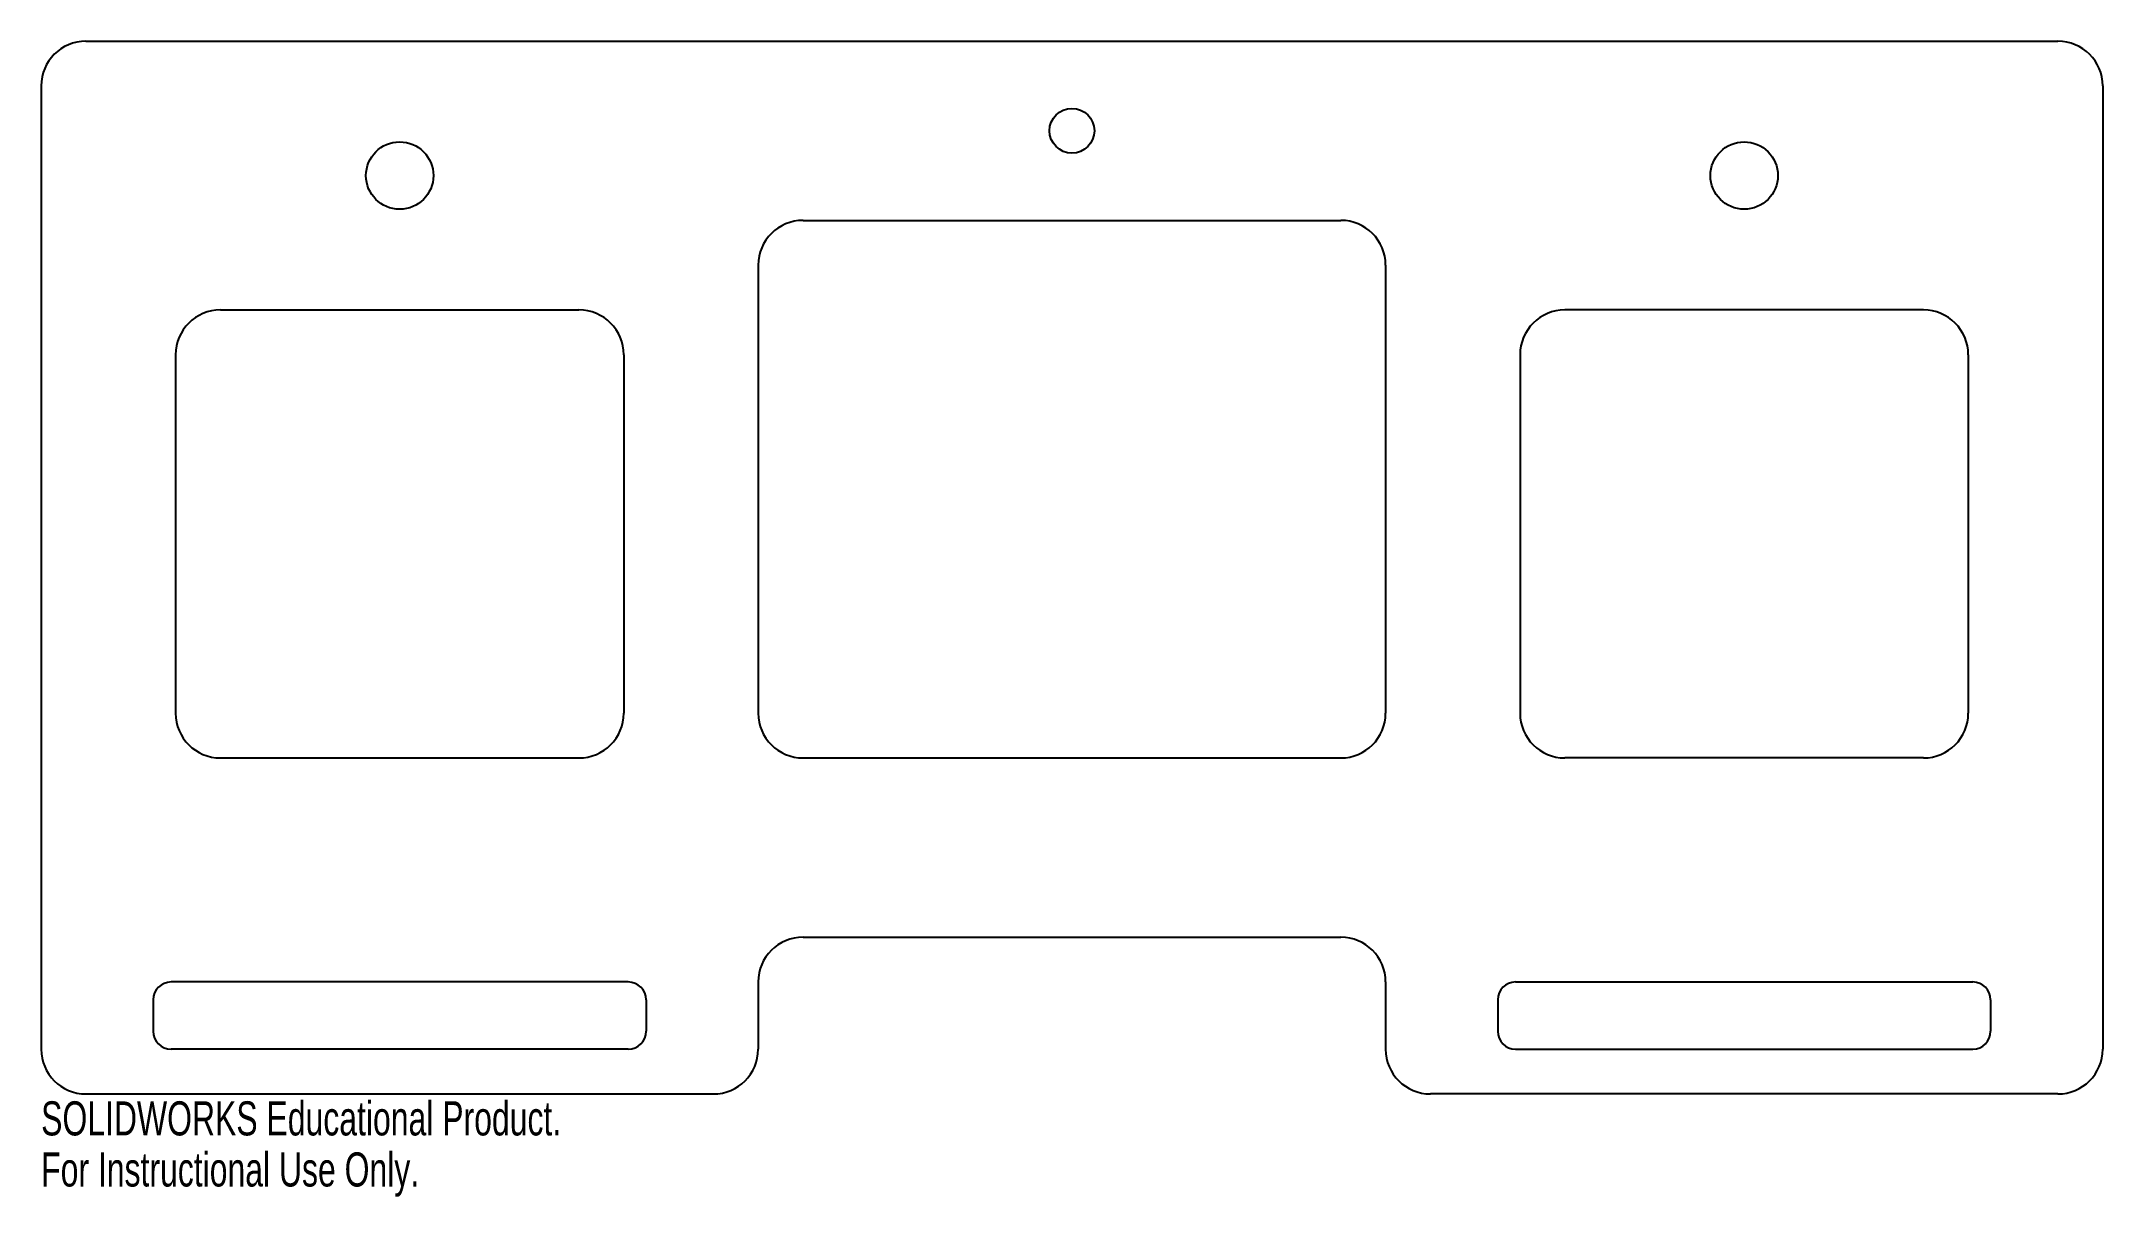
# Model space of a CAD drawing. Header units: inches. Extents: x -4.2 to 7.3, y -9.1 to -2.7.
import ezdxf

# ---------------------------------------------------------------- set-up
doc = ezdxf.new("R2010")
doc.units = ezdxf.units.IN
doc.header["$MEASUREMENT"] = 0
doc.styles.add('SLDTEXTSTYLE0', font='TXT', dxfattribs={"width": 0.7})

msp = doc.modelspace()

# ---------------------------------------------------------------- linework, layer by layer
at = {"color": 7, "linetype": 'Continuous', "lineweight": 25}
for p, q in [((-3.906, -2.675), (7.094, -2.675)), ((-4.156, -2.925), (-4.156, -8.3)), ((7.344, -2.925), (7.344, -8.3)), ((0.094, -3.675), (3.094, -3.675)), ((-0.156, -3.925), (-0.156, -6.425)), ((3.344, -3.925), (3.344, -6.425)), ((-3.156, -4.175), (-1.156, -4.175)), ((6.344, -4.175), (4.344, -4.175)), ((-3.406, -4.425), (-3.406, -6.425)), ((-0.906, -4.425), (-0.906, -6.425)), ((4.094, -4.425), (4.094, -6.425)), ((6.594, -4.425), (6.594, -6.425)), ((-3.156, -6.675), (-1.156, -6.675)), ((0.094, -6.675), (3.094, -6.675)), ((6.344, -6.675), (4.344, -6.675)), ((0.094, -7.675), (3.094, -7.675)), ((-0.881, -7.925), (-3.431, -7.925)), ((-0.156, -7.925), (-0.156, -8.3)), ((3.344, -7.925), (3.344, -8.3)), ((4.069, -7.925), (6.619, -7.925)), ((-3.531, -8.025), (-3.531, -8.2)), ((-0.781, -8.025), (-0.781, -8.2)), ((3.969, -8.025), (3.969, -8.2)), ((6.719, -8.025), (6.719, -8.2)), ((-0.881, -8.3), (-3.431, -8.3)), ((4.069, -8.3), (6.619, -8.3)), ((-3.906, -8.55), (-0.406, -8.55)), ((7.094, -8.55), (3.594, -8.55))]:
    msp.add_line(p, q, dxfattribs=at)
for centre, radius in [((1.594, -3.175), 0.125), ((-2.156, -3.425), 0.188), ((5.344, -3.425), 0.188)]:
    msp.add_circle(centre, radius, dxfattribs=at)
for centre, radius, start, end in [((-3.906, -2.925), 0.25, 90, 180), ((7.094, -2.925), 0.25, 0, 90), ((0.094, -3.925), 0.25, 90, 180), ((3.094, -3.925), 0.25, 0, 90), ((-3.156, -4.425), 0.25, 90, 180), ((-1.156, -4.425), 0.25, 0, 90), ((4.344, -4.425), 0.25, 90, 180), ((6.344, -4.425), 0.25, 0, 90), ((-3.156, -6.425), 0.25, 180, 270), ((-1.156, -6.425), 0.25, 270, 0), ((0.094, -6.425), 0.25, 180, 270), ((3.094, -6.425), 0.25, 270, 0), ((4.344, -6.425), 0.25, 180, 270), ((6.344, -6.425), 0.25, 270, 0), ((0.094, -7.925), 0.25, 90, 180), ((3.094, -7.925), 0.25, 0, 90), ((-3.431, -8.025), 0.1, 90, 180), ((-0.881, -8.025), 0.1, 0, 90), ((4.069, -8.025), 0.1, 90, 180), ((6.619, -8.025), 0.1, 0, 90), ((-3.431, -8.2), 0.1, 180, 270), ((-0.881, -8.2), 0.1, 270, 0), ((4.069, -8.2), 0.1, 180, 270), ((6.619, -8.2), 0.1, 270, 0), ((-3.906, -8.3), 0.25, 180, 270), ((-0.406, -8.3), 0.25, 270, 0), ((3.594, -8.3), 0.25, 180, 270), ((7.094, -8.3), 0.25, 270, 0)]:
    msp.add_arc(centre, radius, start, end, dxfattribs=at)

# ---------------------------------------------------------------- texts
at = {"color": 7, "linetype": 'Continuous', "char_height": 0.1903, "attachment_point": 1, "style": 'SLDTEXTSTYLE0'}
for s, insert in [('SOLIDWORKS Educational Product.', (-4.156, -8.591)), ('For Instructional Use Only.', (-4.156, -8.876))]:
    msp.add_mtext(s, dxfattribs=dict(at, insert=insert))

doc.saveas('drawing.dxf')
